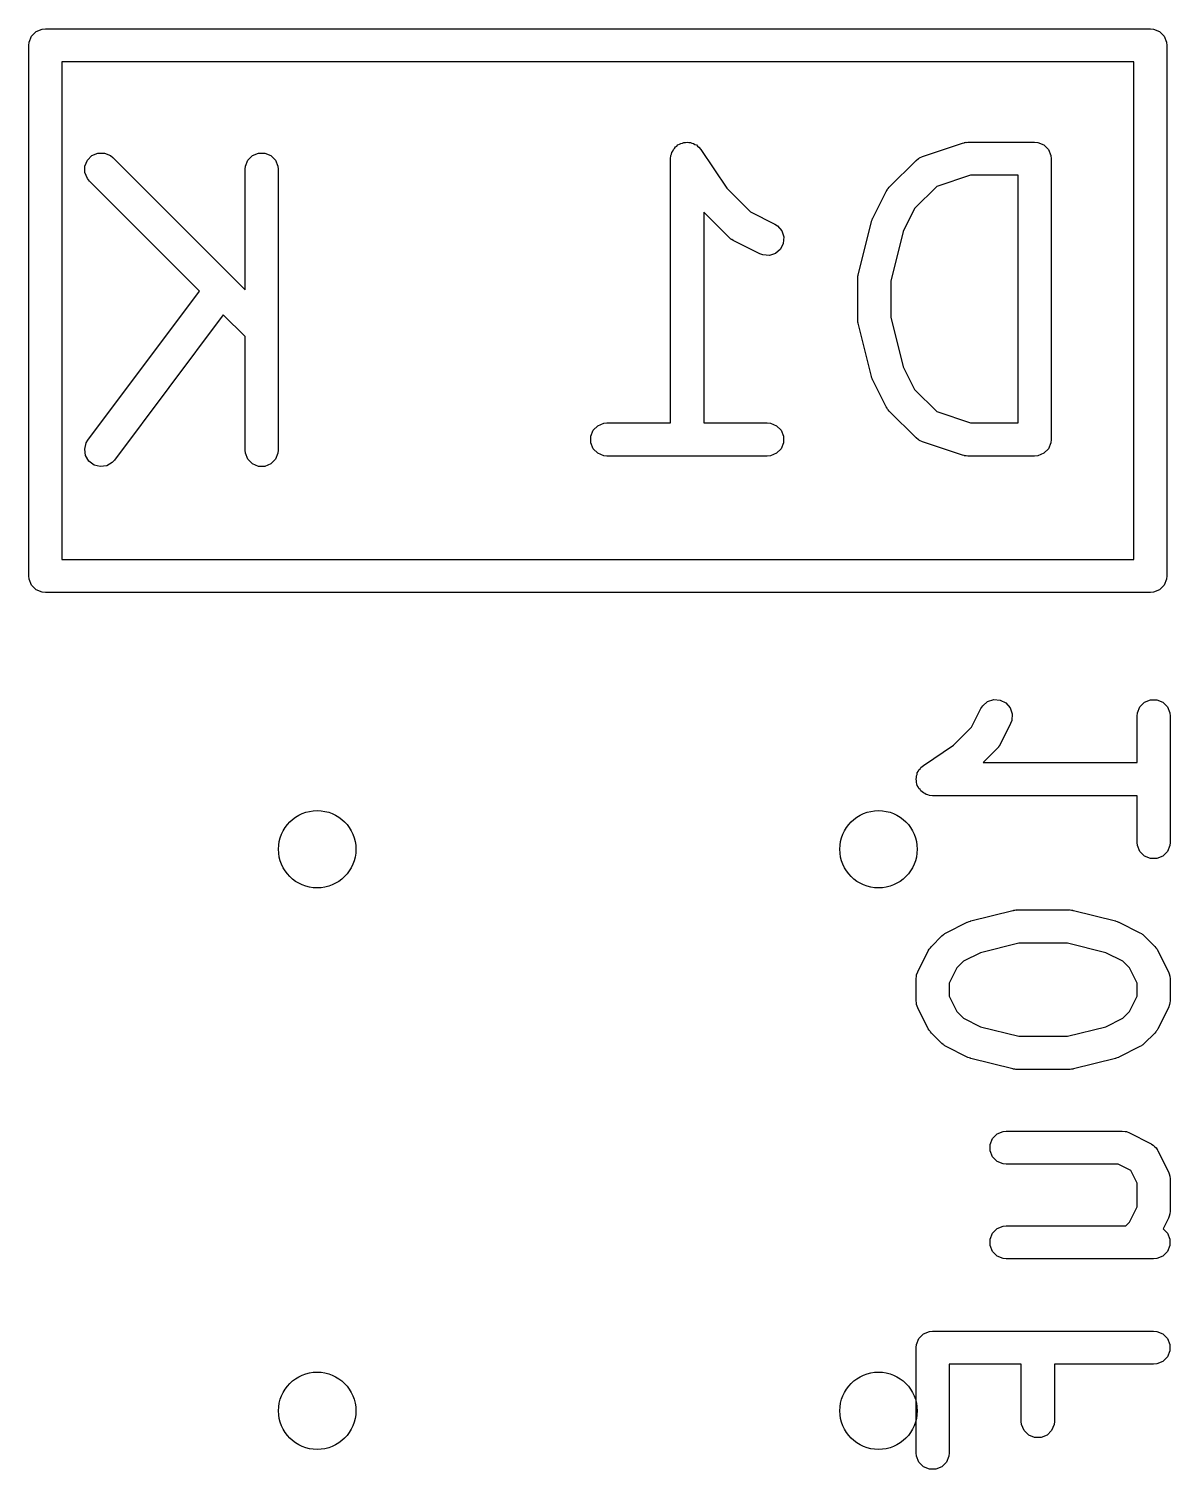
# Model space of a CAD drawing. Extents: x 0.2 to 1.77, y 0.23 to 1.37.
# Drawn here: x 0.253 to 0.4563, y 0.7967 to 1.0532 of the extents above; entities that cross this region are included whole.
import ezdxf

# ---------------------------------------------------------------- set-up
doc = ezdxf.new("R2010")
doc.units = 0
doc.header["$MEASUREMENT"] = 0
doc.layers.add('BLACK', color=7, linetype='CONTINUOUS')

msp = doc.modelspace()

# ---------------------------------------------------------------- linework, layer by layer
at = {"layer": 'BLACK', "linetype": 'CONTINUOUS'}
for p, q in [((0.25301, 1.05082), (0.25345, 1.05188)), ((0.25345, 1.05188), (0.25427, 1.0527)), ((0.25427, 1.0527), (0.25533, 1.05314)), ((0.25533, 1.05314), (0.25591, 1.0532)), ((0.25591, 1.0532), (0.45276, 1.0532)), ((0.45276, 1.0532), (0.45333, 1.05314)), ((0.45333, 1.05314), (0.4544, 1.0527)), ((0.4544, 1.0527), (0.45521, 1.05188)), ((0.45521, 1.05188), (0.45565, 1.05082)), ((0.25295, 1.05024), (0.25301, 1.05082)), ((0.25295, 0.95576), (0.25295, 1.05024)), ((0.45565, 1.05082), (0.45571, 1.05024)), ((0.45571, 1.05024), (0.45571, 0.95576)), ((0.25886, 1.04729), (0.25886, 0.95871)), ((0.4498, 1.04729), (0.25886, 1.04729)), ((0.4498, 0.95871), (0.4498, 1.04729)), ((0.36745, 1.0309), (0.36751, 1.03119)), ((0.36751, 1.03119), (0.36767, 1.03143)), ((0.36767, 1.03143), (0.36778, 1.0317)), ((0.36778, 1.0317), (0.36799, 1.03191)), ((0.36799, 1.03191), (0.36815, 1.03215)), ((0.36815, 1.03215), (0.36839, 1.03231)), ((0.36839, 1.03231), (0.3686, 1.03251)), ((0.3686, 1.03251), (0.36887, 1.03263)), ((0.36887, 1.03263), (0.36911, 1.03279)), ((0.36911, 1.03279), (0.36939, 1.03284)), ((0.36939, 1.03284), (0.36966, 1.03295)), ((0.36966, 1.03295), (0.36995, 1.03295)), ((0.36995, 1.03295), (0.37024, 1.03301)), ((0.37024, 1.03301), (0.37052, 1.03295)), ((0.37052, 1.03295), (0.37081, 1.03295)), ((0.37081, 1.03295), (0.37108, 1.03284)), ((0.37108, 1.03284), (0.37137, 1.03278)), ((0.37137, 1.03278), (0.37161, 1.03262)), ((0.37161, 1.03262), (0.37188, 1.03251)), ((0.37188, 1.03251), (0.37208, 1.03231)), ((0.37208, 1.03231), (0.37233, 1.03214)), ((0.37233, 1.03214), (0.37269, 1.0317)), ((0.37269, 1.0317), (0.37269, 1.0317)), ((0.37269, 1.0317), (0.37269, 1.0317)), ((0.37269, 1.0317), (0.37269, 1.0317)), ((0.37269, 1.0317), (0.37729, 1.0248)), ((0.41216, 1.03048), (0.4193, 1.03286)), ((0.4193, 1.03286), (0.41959, 1.03292)), ((0.41959, 1.03292), (0.41966, 1.03295)), ((0.41966, 1.03295), (0.41976, 1.03296)), ((0.41976, 1.03296), (0.41987, 1.03299)), ((0.41987, 1.03299), (0.41994, 1.03298)), ((0.41994, 1.03298), (0.42024, 1.03301)), ((0.42024, 1.03301), (0.43214, 1.03301)), ((0.43214, 1.03301), (0.43272, 1.03295)), ((0.43272, 1.03295), (0.43378, 1.03251)), ((0.43378, 1.03251), (0.4346, 1.0317)), ((0.4346, 1.0317), (0.43504, 1.03063)), ((0.26296, 1.02875), (0.2634, 1.02982)), ((0.26296, 1.0276), (0.26296, 1.02875)), ((0.2634, 1.02982), (0.26421, 1.03063)), ((0.26421, 1.03063), (0.26528, 1.03107)), ((0.26528, 1.03107), (0.26643, 1.03107)), ((0.26643, 1.03107), (0.26749, 1.03063)), ((0.26749, 1.03063), (0.26794, 1.03026)), ((0.26794, 1.03026), (0.29147, 1.00673)), ((0.29147, 1.02818), (0.29153, 1.02875)), ((0.29153, 1.02875), (0.29197, 1.02982)), ((0.29197, 1.02982), (0.29279, 1.03063)), ((0.29279, 1.03063), (0.29385, 1.03107)), ((0.29385, 1.03107), (0.295, 1.03107)), ((0.295, 1.03107), (0.29607, 1.03063)), ((0.29607, 1.03063), (0.29688, 1.02982)), ((0.29688, 1.02982), (0.29732, 1.02875)), ((0.29732, 1.02875), (0.29738, 1.02818)), ((0.36728, 1.03006), (0.36734, 1.03063)), ((0.36728, 0.98301), (0.36728, 1.03006)), ((0.36728, 1.03006), (0.36728, 1.03006)), ((0.36728, 1.03006), (0.36728, 1.03006)), ((0.36728, 1.03006), (0.36728, 1.03006)), ((0.36734, 1.03063), (0.36745, 1.0309)), ((0.40624, 1.025), (0.41101, 1.02977)), ((0.41101, 1.02977), (0.41145, 1.03013)), ((0.41145, 1.03013), (0.41155, 1.03017)), ((0.41155, 1.03017), (0.41163, 1.03024)), ((0.41163, 1.03024), (0.41216, 1.03048)), ((0.43504, 1.03063), (0.43509, 1.03006)), ((0.43509, 1.03006), (0.43509, 0.98006)), ((0.2634, 1.02654), (0.26296, 1.0276)), ((0.26377, 1.02609), (0.2634, 1.02654)), ((0.28338, 1.00647), (0.26377, 1.02609)), ((0.29147, 1.00673), (0.29147, 1.02818)), ((0.29738, 1.02818), (0.29738, 0.97818)), ((0.42072, 1.02711), (0.41469, 1.0251)), ((0.42919, 1.02711), (0.42072, 1.02711)), ((0.42919, 0.98301), (0.42919, 1.02711)), ((0.37729, 1.0248), (0.38151, 1.02058)), ((0.40331, 1.01947), (0.40569, 1.02424)), ((0.40569, 1.02424), (0.40585, 1.02448)), ((0.40585, 1.02448), (0.40588, 1.02456)), ((0.40588, 1.02456), (0.40594, 1.02464)), ((0.40594, 1.02464), (0.406, 1.02473)), ((0.406, 1.02473), (0.40606, 1.02478)), ((0.40606, 1.02478), (0.40624, 1.025)), ((0.41469, 1.0251), (0.41076, 1.02117)), ((0.41076, 1.02117), (0.40874, 1.01712)), ((0.37767, 1.01607), (0.37319, 1.02055)), ((0.37319, 1.02055), (0.37319, 0.98301)), ((0.38151, 1.02058), (0.38584, 1.01841)), ((0.38584, 1.01841), (0.38633, 1.01811)), ((0.4007, 1.00935), (0.40309, 1.01887)), ((0.40309, 1.01887), (0.4031, 1.01891)), ((0.4031, 1.01893), (0.40319, 1.01917)), ((0.4031, 1.01891), (0.4031, 1.01893)), ((0.40319, 1.01917), (0.40328, 1.01941)), ((0.40328, 1.01941), (0.40329, 1.01943)), ((0.40329, 1.01943), (0.40331, 1.01947)), ((0.3779, 1.01588), (0.37767, 1.01607)), ((0.37795, 1.01582), (0.3779, 1.01588)), ((0.37804, 1.01576), (0.37795, 1.01582)), ((0.37812, 1.0157), (0.37804, 1.01576)), ((0.38633, 1.01811), (0.38709, 1.01723)), ((0.38709, 1.01723), (0.38745, 1.01614)), ((0.38745, 1.01614), (0.38737, 1.01499)), ((0.40874, 1.01712), (0.40652, 1.00827)), ((0.37819, 1.01567), (0.37812, 1.0157)), ((0.37844, 1.01551), (0.37819, 1.01567)), ((0.3832, 1.01313), (0.37844, 1.01551)), ((0.38598, 1.01321), (0.38489, 1.01284)), ((0.38685, 1.01396), (0.38598, 1.01321)), ((0.38737, 1.01499), (0.38685, 1.01396)), ((0.38374, 1.01292), (0.3832, 1.01313)), ((0.38489, 1.01284), (0.38374, 1.01292)), ((0.40062, 1.00877), (0.40065, 1.00899)), ((0.40063, 1.00873), (0.40062, 1.00877)), ((0.40062, 1.00863), (0.40063, 1.00873)), ((0.40062, 1.00149), (0.40062, 1.00863)), ((0.40065, 1.00899), (0.40067, 1.00921)), ((0.40067, 1.00921), (0.40069, 1.00925)), ((0.40069, 1.00925), (0.4007, 1.00935)), ((0.40652, 1.00827), (0.40652, 1.00185)), ((0.26349, 0.97995), (0.28338, 1.00647)), ((0.2876, 1.00225), (0.26822, 0.9764)), ((0.29147, 0.99838), (0.2876, 1.00225)), ((0.40063, 1.00139), (0.40062, 1.00149)), ((0.40062, 1.00134), (0.40063, 1.00139)), ((0.40065, 1.00113), (0.40062, 1.00134)), ((0.40067, 1.00091), (0.40065, 1.00113)), ((0.40069, 1.00087), (0.40067, 1.00091)), ((0.4007, 1.00077), (0.40069, 1.00087)), ((0.40309, 0.99125), (0.4007, 1.00077)), ((0.40652, 1.00185), (0.40874, 0.99299)), ((0.29147, 0.97818), (0.29147, 0.99838)), ((0.40874, 0.99299), (0.41076, 0.98895)), ((0.4031, 0.9912), (0.40309, 0.99125)), ((0.4031, 0.99118), (0.4031, 0.9912)), ((0.40319, 0.99094), (0.4031, 0.99118)), ((0.40328, 0.9907), (0.40319, 0.99094)), ((0.40329, 0.99068), (0.40328, 0.9907)), ((0.40331, 0.99064), (0.40329, 0.99068)), ((0.40569, 0.98588), (0.40331, 0.99064)), ((0.41076, 0.98895), (0.41469, 0.98502)), ((0.40585, 0.98563), (0.40569, 0.98588)), ((0.40588, 0.98556), (0.40585, 0.98563)), ((0.40594, 0.98548), (0.40588, 0.98556)), ((0.406, 0.98539), (0.40594, 0.98548)), ((0.40606, 0.98534), (0.406, 0.98539)), ((0.40624, 0.98511), (0.40606, 0.98534)), ((0.41101, 0.98035), (0.40624, 0.98511)), ((0.41469, 0.98502), (0.42072, 0.98301)), ((0.3535, 0.9817), (0.35431, 0.98251)), ((0.35431, 0.98251), (0.35537, 0.98295)), ((0.35537, 0.98295), (0.35595, 0.98301)), ((0.35595, 0.98301), (0.36728, 0.98301)), ((0.37319, 0.98301), (0.38452, 0.98301)), ((0.38452, 0.98301), (0.3851, 0.98295)), ((0.3851, 0.98295), (0.38616, 0.98251)), ((0.38616, 0.98251), (0.38698, 0.9817)), ((0.42072, 0.98301), (0.42919, 0.98301)), ((0.26319, 0.97945), (0.26349, 0.97995)), ((0.35305, 0.98063), (0.3535, 0.9817)), ((0.35305, 0.97948), (0.35305, 0.98063)), ((0.38698, 0.9817), (0.38742, 0.98063)), ((0.38742, 0.98063), (0.38742, 0.97948)), ((0.41145, 0.97998), (0.41101, 0.98035)), ((0.41155, 0.97994), (0.41145, 0.97998)), ((0.41163, 0.97987), (0.41155, 0.97994)), ((0.41216, 0.97964), (0.41163, 0.97987)), ((0.43509, 0.98006), (0.43504, 0.97948)), ((0.26291, 0.97834), (0.26319, 0.97945)), ((0.26307, 0.9772), (0.26291, 0.97834)), ((0.29153, 0.9776), (0.29147, 0.97818)), ((0.29197, 0.97654), (0.29153, 0.9776)), ((0.29732, 0.9776), (0.29688, 0.97654)), ((0.29738, 0.97818), (0.29732, 0.9776)), ((0.3535, 0.97842), (0.35305, 0.97948)), ((0.35431, 0.9776), (0.3535, 0.97842)), ((0.35537, 0.97716), (0.35431, 0.9776)), ((0.38616, 0.9776), (0.3851, 0.97716)), ((0.38698, 0.97842), (0.38616, 0.9776)), ((0.38742, 0.97948), (0.38698, 0.97842)), ((0.4193, 0.97726), (0.41216, 0.97964)), ((0.43378, 0.9776), (0.43272, 0.97716)), ((0.4346, 0.97842), (0.43378, 0.9776)), ((0.43504, 0.97948), (0.4346, 0.97842)), ((0.26366, 0.9762), (0.26307, 0.9772)), ((0.26458, 0.97551), (0.26366, 0.9762)), ((0.26569, 0.97523), (0.26458, 0.97551)), ((0.26683, 0.97539), (0.26569, 0.97523)), ((0.26783, 0.97598), (0.26683, 0.97539)), ((0.26822, 0.9764), (0.26783, 0.97598)), ((0.29279, 0.97572), (0.29197, 0.97654)), ((0.29385, 0.97528), (0.29279, 0.97572)), ((0.295, 0.97528), (0.29385, 0.97528)), ((0.29607, 0.97572), (0.295, 0.97528)), ((0.29688, 0.97654), (0.29607, 0.97572)), ((0.35595, 0.97711), (0.35537, 0.97716)), ((0.38452, 0.97711), (0.35595, 0.97711)), ((0.3851, 0.97716), (0.38452, 0.97711)), ((0.41959, 0.97719), (0.4193, 0.97726)), ((0.41966, 0.97716), (0.41959, 0.97719)), ((0.41976, 0.97715), (0.41966, 0.97716)), ((0.41987, 0.97713), (0.41976, 0.97715)), ((0.41994, 0.97713), (0.41987, 0.97713)), ((0.42024, 0.97711), (0.41994, 0.97713)), ((0.43214, 0.97711), (0.42024, 0.97711)), ((0.43272, 0.97716), (0.43214, 0.97711)), ((0.25886, 0.95871), (0.4498, 0.95871)), ((0.25301, 0.95518), (0.25295, 0.95576)), ((0.25345, 0.95412), (0.25301, 0.95518)), ((0.45565, 0.95518), (0.45521, 0.95412)), ((0.45571, 0.95576), (0.45565, 0.95518)), ((0.25427, 0.9533), (0.25345, 0.95412)), ((0.25533, 0.95286), (0.25427, 0.9533)), ((0.25591, 0.9528), (0.25533, 0.95286)), ((0.45276, 0.9528), (0.25591, 0.9528)), ((0.45333, 0.95286), (0.45276, 0.9528)), ((0.4544, 0.9533), (0.45333, 0.95286)), ((0.45521, 0.95412), (0.4544, 0.9533)), ((0.42376, 0.93339), (0.42485, 0.93375)), ((0.42485, 0.93375), (0.426, 0.93367)), ((0.4517, 0.93328), (0.45276, 0.93372)), ((0.45276, 0.93372), (0.45392, 0.93372)), ((0.45392, 0.93372), (0.45498, 0.93328)), ((0.42092, 0.92882), (0.42258, 0.93214)), ((0.42258, 0.93214), (0.42289, 0.93263)), ((0.42289, 0.93263), (0.42376, 0.93339)), ((0.426, 0.93367), (0.42703, 0.93315)), ((0.42703, 0.93315), (0.42778, 0.93228)), ((0.42778, 0.93228), (0.42815, 0.93119)), ((0.42815, 0.93119), (0.42807, 0.93004)), ((0.45039, 0.93082), (0.45044, 0.9314)), ((0.45044, 0.9314), (0.45088, 0.93246)), ((0.45088, 0.93246), (0.4517, 0.93328)), ((0.45498, 0.93328), (0.45579, 0.93246)), ((0.45579, 0.93246), (0.45624, 0.9314)), ((0.45624, 0.9314), (0.45629, 0.93082)), ((0.41771, 0.92562), (0.42092, 0.92882)), ((0.42786, 0.9295), (0.42598, 0.92575)), ((0.42807, 0.93004), (0.42786, 0.9295)), ((0.45039, 0.92253), (0.45039, 0.93082)), ((0.45629, 0.93082), (0.45629, 0.90832)), ((0.41233, 0.92203), (0.41771, 0.92562)), ((0.42543, 0.92498), (0.42297, 0.92253)), ((0.42562, 0.92521), (0.42543, 0.92498)), ((0.42568, 0.92526), (0.42562, 0.92521)), ((0.42573, 0.92535), (0.42568, 0.92526)), ((0.4258, 0.92543), (0.42573, 0.92535)), ((0.42583, 0.9255), (0.4258, 0.92543)), ((0.42598, 0.92575), (0.42583, 0.9255)), ((0.41124, 0.92071), (0.4114, 0.92095)), ((0.4114, 0.92095), (0.41151, 0.92121)), ((0.41151, 0.92121), (0.41172, 0.92142)), ((0.41172, 0.92142), (0.41188, 0.92166)), ((0.41188, 0.92166), (0.41233, 0.92203)), ((0.41233, 0.92203), (0.41233, 0.92203)), ((0.41233, 0.92203), (0.41233, 0.92203)), ((0.41233, 0.92203), (0.41233, 0.92203)), ((0.42297, 0.92253), (0.45039, 0.92253)), ((0.41102, 0.91958), (0.41107, 0.91986)), ((0.41107, 0.91929), (0.41102, 0.91958)), ((0.41107, 0.92015), (0.41119, 0.92042)), ((0.41107, 0.91986), (0.41107, 0.92015)), ((0.41107, 0.919), (0.41107, 0.91929)), ((0.41118, 0.91873), (0.41107, 0.919)), ((0.41124, 0.91845), (0.41118, 0.91873)), ((0.41119, 0.92042), (0.41124, 0.92071)), ((0.4114, 0.9182), (0.41124, 0.91845)), ((0.41151, 0.91793), (0.4114, 0.9182)), ((0.41172, 0.91773), (0.41151, 0.91793)), ((0.41188, 0.91749), (0.41172, 0.91773)), ((0.41212, 0.91732), (0.41188, 0.91749)), ((0.41233, 0.91712), (0.41212, 0.91732)), ((0.4126, 0.91701), (0.41233, 0.91712)), ((0.41284, 0.91685), (0.4126, 0.91701)), ((0.41312, 0.91679), (0.41284, 0.91685)), ((0.41339, 0.91668), (0.41312, 0.91679)), ((0.41396, 0.91662), (0.41339, 0.91668)), ((0.41397, 0.91662), (0.41396, 0.91662)), ((0.45039, 0.91662), (0.41397, 0.91662)), ((0.41397, 0.91662), (0.41397, 0.91662)), ((0.41397, 0.91662), (0.41397, 0.91662)), ((0.45039, 0.90832), (0.45039, 0.91662)), ((0.45044, 0.90775), (0.45039, 0.90832)), ((0.45629, 0.90832), (0.45624, 0.90775)), ((0.45088, 0.90668), (0.45044, 0.90775)), ((0.4517, 0.90587), (0.45088, 0.90668)), ((0.45276, 0.90543), (0.4517, 0.90587)), ((0.45498, 0.90587), (0.45392, 0.90543)), ((0.45579, 0.90668), (0.45498, 0.90587)), ((0.45624, 0.90775), (0.45579, 0.90668)), ((0.45392, 0.90543), (0.45276, 0.90543)), ((0.42075, 0.89432), (0.42825, 0.89619)), ((0.42825, 0.89619), (0.42835, 0.89621)), ((0.42835, 0.89621), (0.42839, 0.89622)), ((0.42839, 0.89622), (0.42861, 0.89624)), ((0.42861, 0.89624), (0.42882, 0.89628)), ((0.42882, 0.89628), (0.42887, 0.89627)), ((0.42887, 0.89627), (0.42897, 0.89628)), ((0.42897, 0.89628), (0.43834, 0.89628)), ((0.43834, 0.89628), (0.43844, 0.89627)), ((0.43844, 0.89627), (0.43848, 0.89628)), ((0.43848, 0.89628), (0.4387, 0.89624)), ((0.4387, 0.89624), (0.43892, 0.89622)), ((0.43892, 0.89622), (0.43896, 0.89621)), ((0.43896, 0.89621), (0.43906, 0.89619)), ((0.43906, 0.89619), (0.44656, 0.89432)), ((0.4164, 0.89222), (0.42015, 0.89409)), ((0.42015, 0.89409), (0.42019, 0.89411)), ((0.42019, 0.89411), (0.42021, 0.89412)), ((0.42021, 0.89412), (0.42045, 0.89421)), ((0.42045, 0.89421), (0.42069, 0.8943)), ((0.42069, 0.8943), (0.42071, 0.8943)), ((0.42071, 0.8943), (0.42075, 0.89432)), ((0.44656, 0.89432), (0.4466, 0.8943)), ((0.4466, 0.8943), (0.44662, 0.8943)), ((0.44662, 0.8943), (0.44686, 0.89421)), ((0.44686, 0.89421), (0.4471, 0.89412)), ((0.4471, 0.89412), (0.44712, 0.89411)), ((0.44712, 0.89411), (0.44716, 0.89409)), ((0.44716, 0.89409), (0.45091, 0.89222)), ((0.41376, 0.88979), (0.41563, 0.89166)), ((0.41563, 0.89166), (0.41586, 0.89185)), ((0.41586, 0.89185), (0.41591, 0.89191)), ((0.41591, 0.89191), (0.416, 0.89196)), ((0.416, 0.89196), (0.41608, 0.89203)), ((0.41608, 0.89203), (0.41615, 0.89206)), ((0.41615, 0.89206), (0.4164, 0.89222)), ((0.42933, 0.89037), (0.4225, 0.88867)), ((0.43798, 0.89037), (0.42933, 0.89037)), ((0.44481, 0.88867), (0.43798, 0.89037)), ((0.45091, 0.89222), (0.45116, 0.89206)), ((0.45116, 0.89206), (0.45123, 0.89203)), ((0.45123, 0.89203), (0.45131, 0.89196)), ((0.45131, 0.89196), (0.4514, 0.89191)), ((0.4514, 0.89191), (0.45145, 0.89185)), ((0.45145, 0.89185), (0.45168, 0.89166)), ((0.45168, 0.89166), (0.45355, 0.88979)), ((0.41133, 0.88527), (0.4132, 0.88902)), ((0.4132, 0.88902), (0.41336, 0.88927)), ((0.41336, 0.88927), (0.41339, 0.88934)), ((0.41339, 0.88934), (0.41346, 0.88942)), ((0.41346, 0.88942), (0.41351, 0.88951)), ((0.41351, 0.88951), (0.41357, 0.88956)), ((0.41357, 0.88956), (0.41376, 0.88979)), ((0.4225, 0.88867), (0.41947, 0.88715)), ((0.44784, 0.88715), (0.44481, 0.88867)), ((0.45355, 0.88979), (0.45374, 0.88956)), ((0.45374, 0.88956), (0.4538, 0.88951)), ((0.4538, 0.88951), (0.45385, 0.88942)), ((0.45385, 0.88942), (0.45392, 0.88934)), ((0.45392, 0.88934), (0.45395, 0.88927)), ((0.45395, 0.88927), (0.45411, 0.88902)), ((0.45411, 0.88902), (0.45598, 0.88527)), ((0.41112, 0.88473), (0.41133, 0.88527)), ((0.41827, 0.88595), (0.41692, 0.88325)), ((0.41947, 0.88715), (0.41827, 0.88595)), ((0.44904, 0.88595), (0.44784, 0.88715)), ((0.45039, 0.88325), (0.44904, 0.88595)), ((0.45598, 0.88527), (0.45619, 0.88473)), ((0.41102, 0.88395), (0.41107, 0.88453)), ((0.41102, 0.8802), (0.41102, 0.88395)), ((0.41107, 0.88453), (0.41111, 0.88463)), ((0.41111, 0.88463), (0.41112, 0.88473)), ((0.41692, 0.88325), (0.41692, 0.8809)), ((0.45039, 0.8809), (0.45039, 0.88325)), ((0.45619, 0.88473), (0.45619, 0.88463)), ((0.45619, 0.88463), (0.45624, 0.88453)), ((0.45624, 0.88453), (0.45629, 0.88395)), ((0.45629, 0.88395), (0.45629, 0.8802)), ((0.41107, 0.87963), (0.41102, 0.8802)), ((0.41692, 0.8809), (0.41827, 0.8782)), ((0.44904, 0.8782), (0.45039, 0.8809)), ((0.45629, 0.8802), (0.45624, 0.87963)), ((0.41111, 0.87953), (0.41107, 0.87963)), ((0.41112, 0.87942), (0.41111, 0.87953)), ((0.41133, 0.87888), (0.41112, 0.87942)), ((0.4132, 0.87513), (0.41133, 0.87888)), ((0.41827, 0.8782), (0.41947, 0.877)), ((0.44784, 0.877), (0.44904, 0.8782)), ((0.45598, 0.87888), (0.45411, 0.87513)), ((0.45619, 0.87942), (0.45598, 0.87888)), ((0.45624, 0.87963), (0.45619, 0.87953)), ((0.45619, 0.87953), (0.45619, 0.87942)), ((0.41336, 0.87488), (0.4132, 0.87513)), ((0.41339, 0.87481), (0.41336, 0.87488)), ((0.41346, 0.87473), (0.41339, 0.87481)), ((0.41351, 0.87464), (0.41346, 0.87473)), ((0.41947, 0.877), (0.4225, 0.87549)), ((0.4225, 0.87549), (0.42933, 0.87378)), ((0.43798, 0.87378), (0.44481, 0.87549)), ((0.44481, 0.87549), (0.44784, 0.877)), ((0.45385, 0.87473), (0.4538, 0.87464)), ((0.45392, 0.87481), (0.45385, 0.87473)), ((0.45395, 0.87488), (0.45392, 0.87481)), ((0.45411, 0.87513), (0.45395, 0.87488)), ((0.41357, 0.87459), (0.41351, 0.87464)), ((0.41376, 0.87436), (0.41357, 0.87459)), ((0.41563, 0.87249), (0.41376, 0.87436)), ((0.41586, 0.8723), (0.41563, 0.87249)), ((0.41591, 0.87225), (0.41586, 0.8723)), ((0.416, 0.87219), (0.41591, 0.87225)), ((0.41608, 0.87212), (0.416, 0.87219)), ((0.41615, 0.87209), (0.41608, 0.87212)), ((0.42933, 0.87378), (0.43798, 0.87378)), ((0.45123, 0.87212), (0.45116, 0.87209)), ((0.45131, 0.87219), (0.45123, 0.87212)), ((0.4514, 0.87225), (0.45131, 0.87219)), ((0.45145, 0.8723), (0.4514, 0.87225)), ((0.45168, 0.87249), (0.45145, 0.8723)), ((0.45355, 0.87436), (0.45168, 0.87249)), ((0.45374, 0.87459), (0.45355, 0.87436)), ((0.4538, 0.87464), (0.45374, 0.87459)), ((0.4164, 0.87194), (0.41615, 0.87209)), ((0.42015, 0.87006), (0.4164, 0.87194)), ((0.42019, 0.87005), (0.42015, 0.87006)), ((0.42021, 0.87003), (0.42019, 0.87005)), ((0.42045, 0.86995), (0.42021, 0.87003)), ((0.42069, 0.86986), (0.42045, 0.86995)), ((0.42071, 0.86985), (0.42069, 0.86986)), ((0.42075, 0.86984), (0.42071, 0.86985)), ((0.42825, 0.86796), (0.42075, 0.86984)), ((0.44656, 0.86984), (0.43906, 0.86796)), ((0.4466, 0.86985), (0.44656, 0.86984)), ((0.44662, 0.86986), (0.4466, 0.86985)), ((0.44686, 0.86995), (0.44662, 0.86986)), ((0.4471, 0.87003), (0.44686, 0.86995)), ((0.44712, 0.87005), (0.4471, 0.87003)), ((0.44716, 0.87006), (0.44712, 0.87005)), ((0.45091, 0.87194), (0.44716, 0.87006)), ((0.45116, 0.87209), (0.45091, 0.87194)), ((0.42835, 0.86795), (0.42825, 0.86796)), ((0.42839, 0.86793), (0.42835, 0.86795)), ((0.42861, 0.86791), (0.42839, 0.86793)), ((0.42882, 0.86788), (0.42861, 0.86791)), ((0.42887, 0.86789), (0.42882, 0.86788)), ((0.42897, 0.86788), (0.42887, 0.86789)), ((0.43834, 0.86788), (0.42897, 0.86788)), ((0.43844, 0.86789), (0.43834, 0.86788)), ((0.43848, 0.86788), (0.43844, 0.86789)), ((0.4387, 0.86791), (0.43848, 0.86788)), ((0.43892, 0.86793), (0.4387, 0.86791)), ((0.43896, 0.86795), (0.43892, 0.86793)), ((0.43906, 0.86796), (0.43896, 0.86795)), ((0.42545, 0.85641), (0.42652, 0.85685)), ((0.42652, 0.85685), (0.42709, 0.85691)), ((0.42709, 0.85691), (0.44771, 0.85691)), ((0.44771, 0.85691), (0.44829, 0.85685)), ((0.44829, 0.85685), (0.44839, 0.85681)), ((0.44839, 0.85681), (0.44849, 0.8568)), ((0.44849, 0.8568), (0.44904, 0.8566)), ((0.4242, 0.85453), (0.42464, 0.8556)), ((0.4242, 0.85338), (0.4242, 0.85453)), ((0.42464, 0.8556), (0.42545, 0.85641)), ((0.44904, 0.8566), (0.45279, 0.85472)), ((0.45279, 0.85472), (0.45288, 0.85466)), ((0.45288, 0.85466), (0.45293, 0.85465)), ((0.45293, 0.85465), (0.45298, 0.8546)), ((0.45298, 0.8546), (0.45327, 0.85441)), ((0.45327, 0.85441), (0.45352, 0.85413)), ((0.42464, 0.85232), (0.4242, 0.85338)), ((0.42545, 0.8515), (0.42464, 0.85232)), ((0.45352, 0.85413), (0.4538, 0.85389)), ((0.4538, 0.85389), (0.45398, 0.8536)), ((0.45398, 0.8536), (0.45403, 0.85354)), ((0.45403, 0.85354), (0.45404, 0.8535)), ((0.45404, 0.8535), (0.45411, 0.8534)), ((0.45411, 0.8534), (0.45598, 0.84965)), ((0.42652, 0.85106), (0.42545, 0.8515)), ((0.42709, 0.851), (0.42652, 0.85106)), ((0.44702, 0.851), (0.42709, 0.851)), ((0.44926, 0.84988), (0.44702, 0.851)), ((0.45039, 0.84763), (0.44926, 0.84988)), ((0.45598, 0.84965), (0.45619, 0.84911)), ((0.45619, 0.84911), (0.45619, 0.84901)), ((0.45039, 0.8434), (0.45039, 0.84763)), ((0.45619, 0.84901), (0.45624, 0.84891)), ((0.45624, 0.84891), (0.45629, 0.84833)), ((0.45629, 0.84833), (0.45629, 0.84271)), ((0.44904, 0.84071), (0.45039, 0.8434)), ((0.45598, 0.84139), (0.45503, 0.83949)), ((0.45619, 0.84193), (0.45598, 0.84139)), ((0.45624, 0.84213), (0.45619, 0.84203)), ((0.45619, 0.84203), (0.45619, 0.84193)), ((0.45629, 0.84271), (0.45624, 0.84213)), ((0.42464, 0.83872), (0.42545, 0.83954)), ((0.42545, 0.83954), (0.42652, 0.83998)), ((0.42652, 0.83998), (0.42709, 0.84004)), ((0.42709, 0.84004), (0.44837, 0.84004)), ((0.44837, 0.84004), (0.44904, 0.84071)), ((0.45503, 0.83949), (0.45579, 0.83872)), ((0.4242, 0.83766), (0.42464, 0.83872)), ((0.4242, 0.83651), (0.4242, 0.83766)), ((0.42464, 0.83544), (0.4242, 0.83651)), ((0.45579, 0.83872), (0.45624, 0.83766)), ((0.45624, 0.83651), (0.45579, 0.83544)), ((0.45624, 0.83766), (0.45624, 0.83651)), ((0.42545, 0.83463), (0.42464, 0.83544)), ((0.42652, 0.83419), (0.42545, 0.83463)), ((0.42709, 0.83413), (0.42652, 0.83419)), ((0.45334, 0.83413), (0.42709, 0.83413)), ((0.45392, 0.83419), (0.45334, 0.83413)), ((0.45498, 0.83463), (0.45392, 0.83419)), ((0.45579, 0.83544), (0.45498, 0.83463)), ((0.41233, 0.82079), (0.41339, 0.82123)), ((0.41339, 0.82123), (0.41397, 0.82129)), ((0.41397, 0.82129), (0.45334, 0.82129)), ((0.45334, 0.82129), (0.45392, 0.82123)), ((0.45392, 0.82123), (0.45498, 0.82079)), ((0.41102, 0.81834), (0.41107, 0.81891)), ((0.41102, 0.79959), (0.41102, 0.81834)), ((0.41107, 0.81891), (0.41151, 0.81998)), ((0.41151, 0.81998), (0.41233, 0.82079)), ((0.45498, 0.82079), (0.45579, 0.81998)), ((0.45579, 0.81998), (0.45624, 0.81891)), ((0.45624, 0.81891), (0.45624, 0.81776)), ((0.45498, 0.81588), (0.45392, 0.81544)), ((0.45579, 0.81669), (0.45498, 0.81588)), ((0.45624, 0.81776), (0.45579, 0.81669)), ((0.42976, 0.81538), (0.41692, 0.81538)), ((0.41692, 0.81538), (0.41692, 0.79959)), ((0.42976, 0.80521), (0.42976, 0.81538)), ((0.45334, 0.81538), (0.43567, 0.81538)), ((0.43567, 0.81538), (0.43567, 0.80521)), ((0.45392, 0.81544), (0.45334, 0.81538)), ((0.42982, 0.80464), (0.42976, 0.80521)), ((0.43026, 0.80357), (0.42982, 0.80464)), ((0.43108, 0.80276), (0.43026, 0.80357)), ((0.43517, 0.80357), (0.43436, 0.80276)), ((0.43561, 0.80464), (0.43517, 0.80357)), ((0.43567, 0.80521), (0.43561, 0.80464)), ((0.43214, 0.80232), (0.43108, 0.80276)), ((0.43329, 0.80232), (0.43214, 0.80232)), ((0.43436, 0.80276), (0.43329, 0.80232)), ((0.41107, 0.79901), (0.41102, 0.79959)), ((0.41151, 0.79795), (0.41107, 0.79901)), ((0.41233, 0.79713), (0.41151, 0.79795)), ((0.41642, 0.79795), (0.41561, 0.79713)), ((0.41687, 0.79901), (0.41642, 0.79795)), ((0.41692, 0.79959), (0.41687, 0.79901)), ((0.41339, 0.79669), (0.41233, 0.79713)), ((0.41455, 0.79669), (0.41339, 0.79669)), ((0.41561, 0.79713), (0.41455, 0.79669))]:
    msp.add_line(p, q, dxfattribs=at)
at = {"layer": 'BLACK'}
for centre in [(0.30433, 0.90709), (0.30433, 0.90709), (0.40433, 0.90709), (0.40433, 0.90709), (0.30433, 0.80709), (0.30433, 0.80709), (0.40433, 0.80709), (0.40433, 0.80709)]:
    msp.add_circle(centre, 0.00689, dxfattribs=at)

doc.saveas('drawing.dxf')
